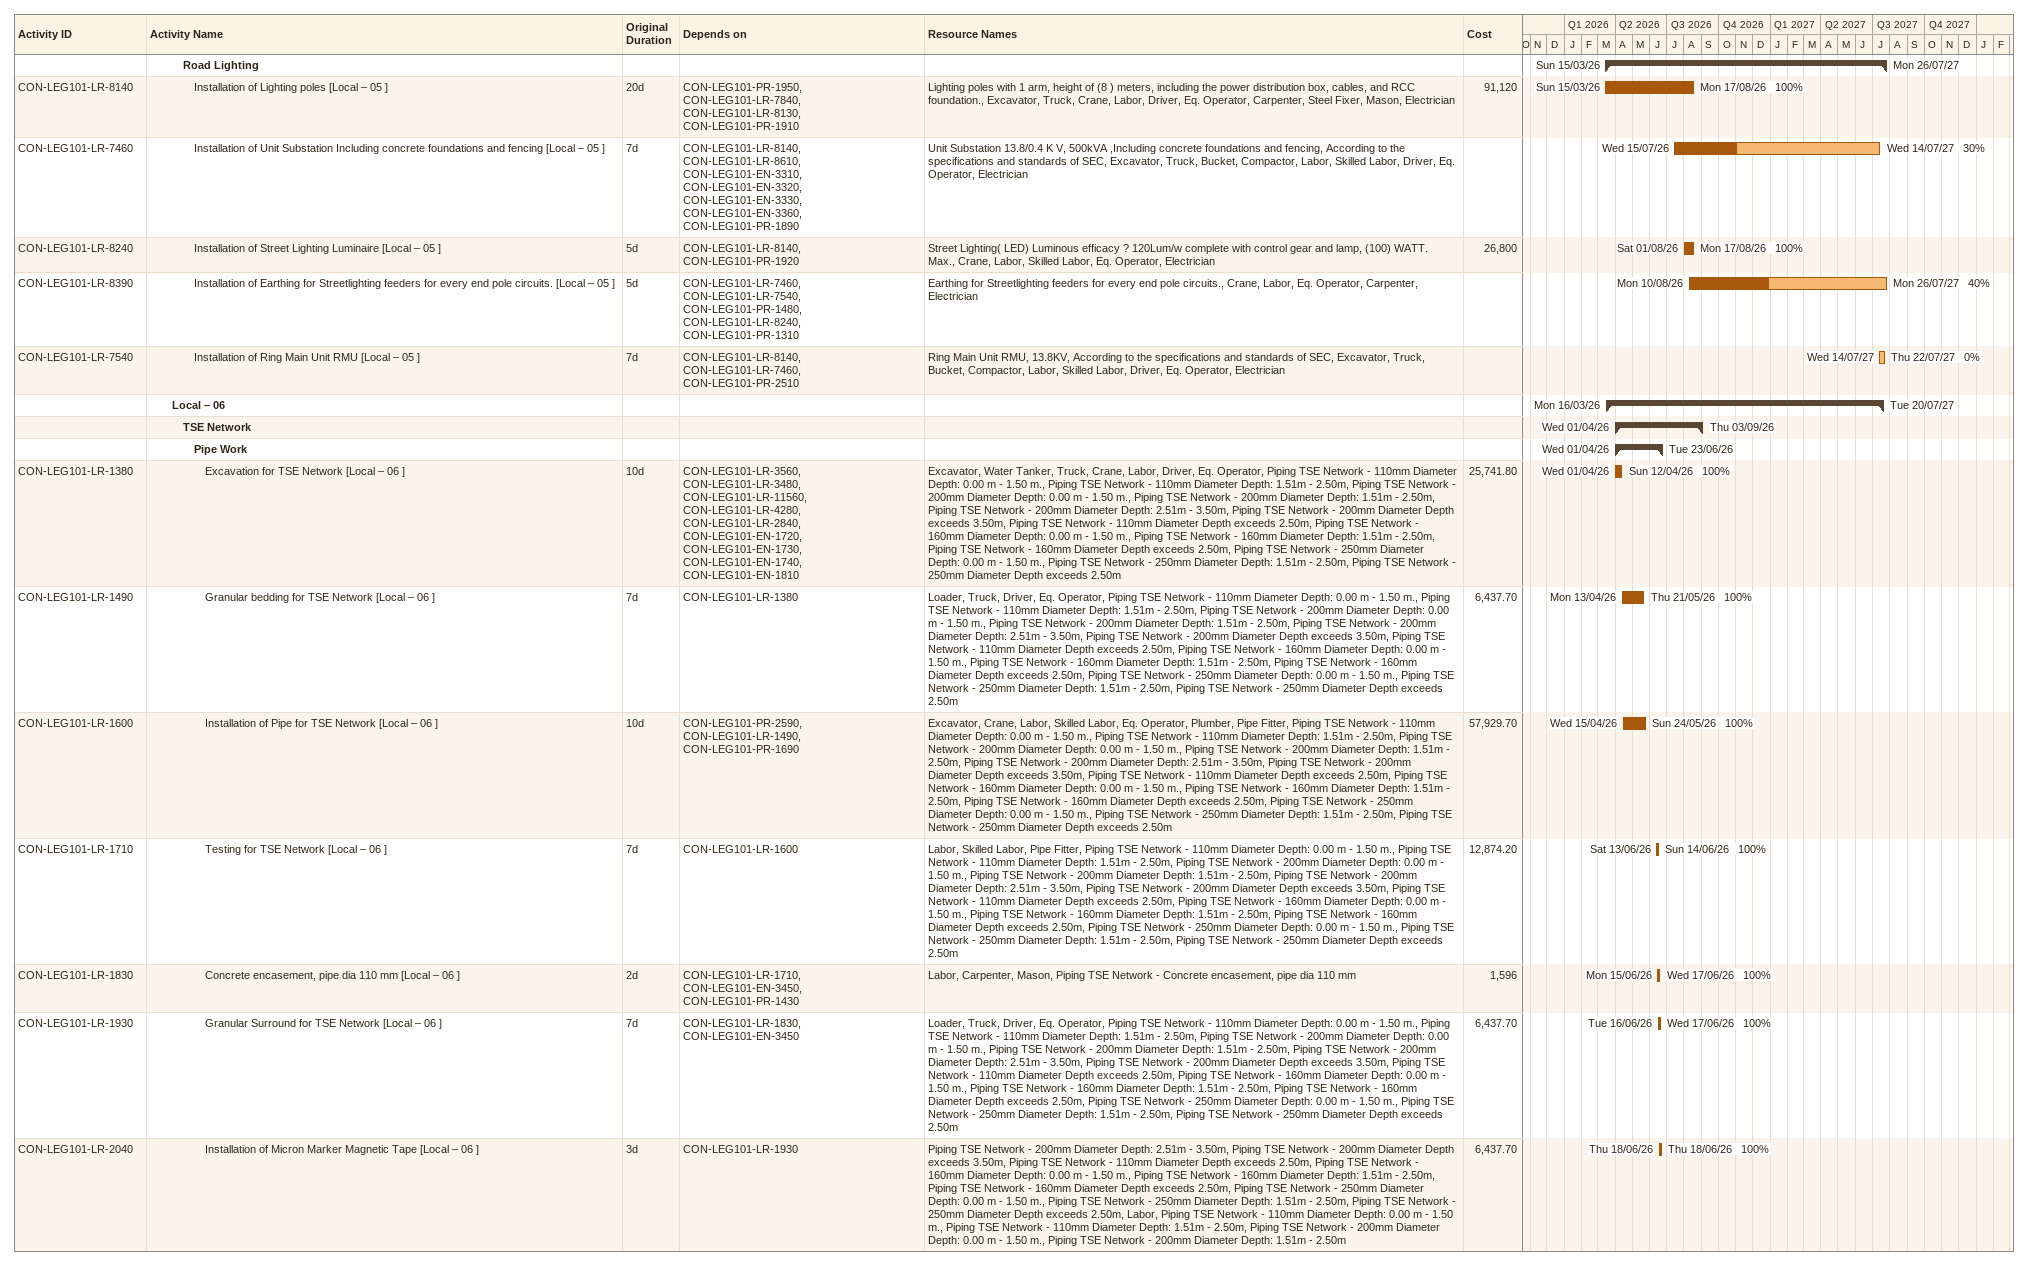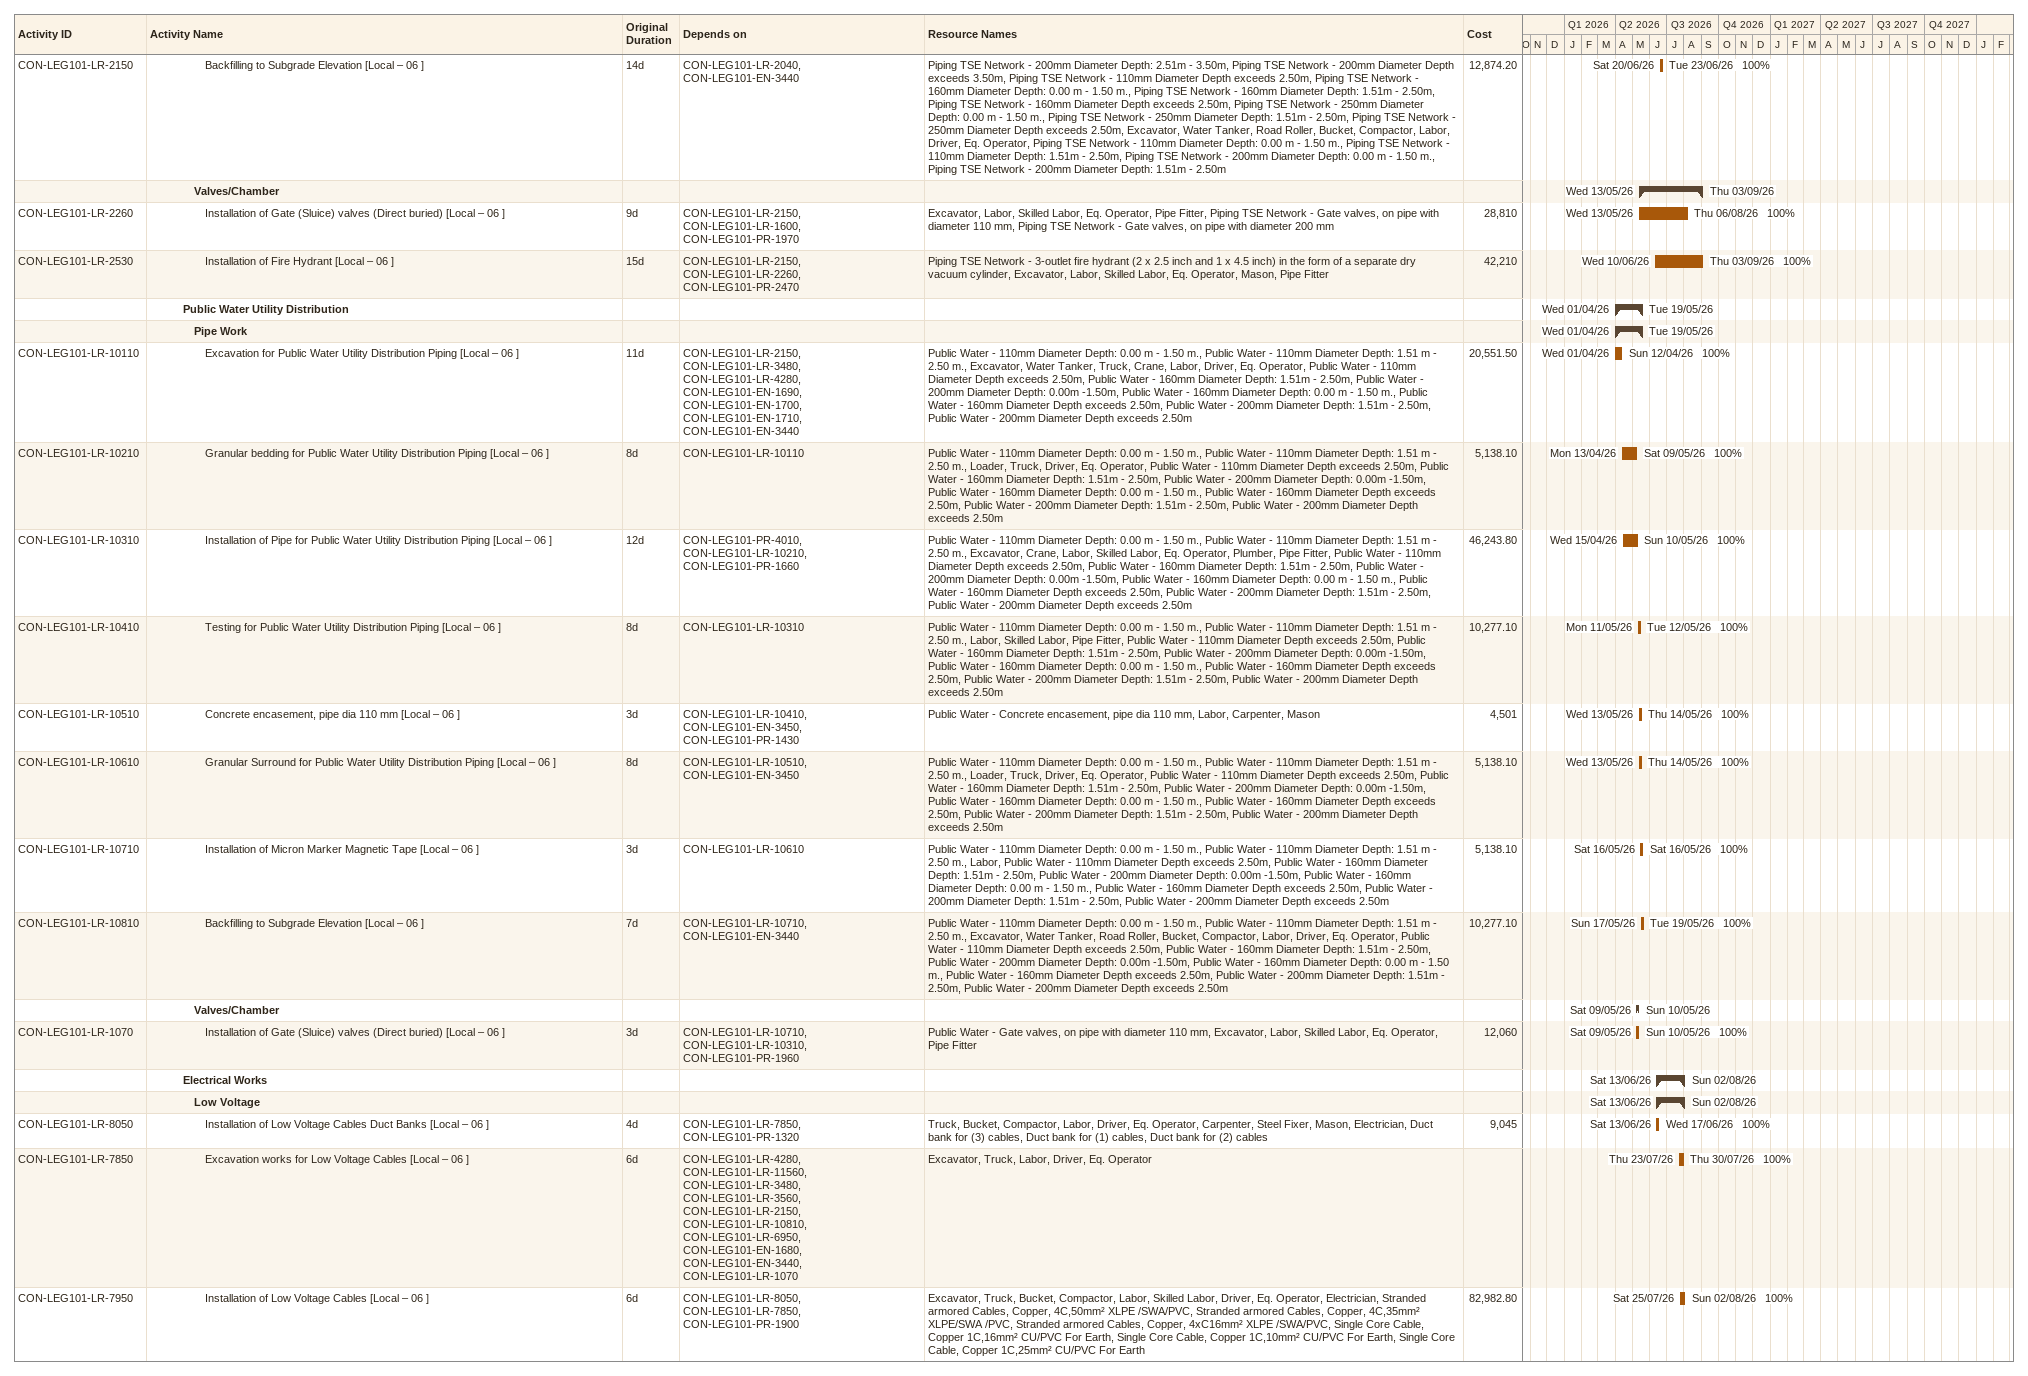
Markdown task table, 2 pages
| ID | Level | Task | Original duration | Start | Finish | Predecessors | Resources | % complete | Cost |
|---|---|---|---|---|---|---|---|---|---|
|  | 4 | **Road Lighting** |  | 2026-03-15 | 2027-07-26 |  |  |  |  |
| CON-LEG101-LR-8140 | 5 | Installation of Lighting poles [Local – 05 ] | 20d | 2026-03-15 | 2026-08-17 | CON-LEG101-PR-1950, CON-LEG101-LR-7840, CON-LEG101-LR-8130, CON-LEG101-PR-1910 | Lighting poles with 1 arm, height of (8 ) meters, including the power distribution box, cables, and RCC foundation., Excavator, Truck, Crane, Labor, Driver, Eq. Operator, Carpenter, Steel Fixer, Mason, Electrician | 100 | 91120 |
| CON-LEG101-LR-7460 | 5 | Installation of Unit Substation Including concrete foundations and fencing [Local – 05 ] | 7d | 2026-07-15 | 2027-07-14 | CON-LEG101-LR-8140, CON-LEG101-LR-8610, CON-LEG101-EN-3310, CON-LEG101-EN-3320, CON-LEG101-EN-3330, CON-LEG101-EN-3360, CON-LEG101-PR-1890 | Unit Substation 13.8/0.4 K V, 500kVA ,Including concrete foundations and fencing, According to the specifications and standards of SEC, Excavator, Truck, Bucket, Compactor, Labor, Skilled Labor, Driver, Eq. Operator, Electrician | 30 |  |
| CON-LEG101-LR-8240 | 5 | Installation of Street Lighting Luminaire [Local – 05 ] | 5d | 2026-08-01 | 2026-08-17 | CON-LEG101-LR-8140, CON-LEG101-PR-1920 | Street Lighting( LED) Luminous efficacy ? 120Lum/w complete with control gear and lamp, (100) WATT. Max., Crane, Labor, Skilled Labor, Eq. Operator, Electrician | 100 | 26800 |
| CON-LEG101-LR-8390 | 5 | Installation of Earthing for Streetlighting feeders for every end pole circuits. [Local – 05 ] | 5d | 2026-08-10 | 2027-07-26 | CON-LEG101-LR-7460, CON-LEG101-LR-7540, CON-LEG101-PR-1480, CON-LEG101-LR-8240, CON-LEG101-PR-1310 | Earthing for Streetlighting feeders for every end pole circuits., Crane, Labor, Eq. Operator, Carpenter, Electrician | 40 |  |
| CON-LEG101-LR-7540 | 5 | Installation of Ring Main Unit RMU [Local – 05 ] | 7d | 2027-07-14 | 2027-07-22 | CON-LEG101-LR-8140, CON-LEG101-LR-7460, CON-LEG101-PR-2510 | Ring Main Unit RMU, 13.8KV, According to the specifications and standards of SEC, Excavator, Truck, Bucket, Compactor, Labor, Skilled Labor, Driver, Eq. Operator, Electrician | 0 |  |
|  | 3 | **Local – 06** |  | 2026-03-16 | 2027-07-20 |  |  |  |  |
|  | 4 | **TSE Network** |  | 2026-04-01 | 2026-09-03 |  |  |  |  |
|  | 5 | **Pipe Work** |  | 2026-04-01 | 2026-06-23 |  |  |  |  |
| CON-LEG101-LR-1380 | 6 | Excavation for TSE Network [Local – 06 ] | 10d | 2026-04-01 | 2026-04-12 | CON-LEG101-LR-3560, CON-LEG101-LR-3480, CON-LEG101-LR-11560, CON-LEG101-LR-4280, CON-LEG101-LR-2840, CON-LEG101-EN-1720, CON-LEG101-EN-1730, CON-LEG101-EN-1740, CON-LEG101-EN-1810 | Excavator, Water Tanker, Truck, Crane, Labor, Driver, Eq. Operator, Piping TSE Network - 110mm Diameter Depth: 0.00 m - 1.50 m., Piping TSE Network - 110mm Diameter Depth: 1.51m - 2.50m, Piping TSE Network - 200mm Diameter Depth: 0.00 m - 1.50 m., Piping TSE Network - 200mm Diameter Depth: 1.51m - 2.50m, Piping TSE Network - 200mm Diameter Depth: 2.51m - 3.50m, Piping TSE Network - 200mm Diameter Depth exceeds 3.50m, Piping TSE Network - 110mm Diameter Depth exceeds 2.50m, Piping TSE Network - 160mm Diameter Depth: 0.00 m - 1.50 m., Piping TSE Network - 160mm Diameter Depth: 1.51m - 2.50m, Piping TSE Network - 160mm Diameter Depth exceeds 2.50m, Piping TSE Network - 250mm Diameter Depth: 0.00 m - 1.50 m., Piping TSE Network - 250mm Diameter Depth: 1.51m - 2.50m, Piping TSE Network - 250mm Diameter Depth exceeds 2.50m | 100 | 25741.80 |
| CON-LEG101-LR-1490 | 6 | Granular bedding for TSE Network [Local – 06 ] | 7d | 2026-04-13 | 2026-05-21 | CON-LEG101-LR-1380 | Loader, Truck, Driver, Eq. Operator, Piping TSE Network - 110mm Diameter Depth: 0.00 m - 1.50 m., Piping TSE Network - 110mm Diameter Depth: 1.51m - 2.50m, Piping TSE Network - 200mm Diameter Depth: 0.00 m - 1.50 m., Piping TSE Network - 200mm Diameter Depth: 1.51m - 2.50m, Piping TSE Network - 200mm Diameter Depth: 2.51m - 3.50m, Piping TSE Network - 200mm Diameter Depth exceeds 3.50m, Piping TSE Network - 110mm Diameter Depth exceeds 2.50m, Piping TSE Network - 160mm Diameter Depth: 0.00 m - 1.50 m., Piping TSE Network - 160mm Diameter Depth: 1.51m - 2.50m, Piping TSE Network - 160mm Diameter Depth exceeds 2.50m, Piping TSE Network - 250mm Diameter Depth: 0.00 m - 1.50 m., Piping TSE Network - 250mm Diameter Depth: 1.51m - 2.50m, Piping TSE Network - 250mm Diameter Depth exceeds 2.50m | 100 | 6437.70 |
| CON-LEG101-LR-1600 | 6 | Installation of Pipe for TSE Network [Local – 06 ] | 10d | 2026-04-15 | 2026-05-24 | CON-LEG101-PR-2590, CON-LEG101-LR-1490, CON-LEG101-PR-1690 | Excavator, Crane, Labor, Skilled Labor, Eq. Operator, Plumber, Pipe Fitter, Piping TSE Network - 110mm Diameter Depth: 0.00 m - 1.50 m., Piping TSE Network - 110mm Diameter Depth: 1.51m - 2.50m, Piping TSE Network - 200mm Diameter Depth: 0.00 m - 1.50 m., Piping TSE Network - 200mm Diameter Depth: 1.51m - 2.50m, Piping TSE Network - 200mm Diameter Depth: 2.51m - 3.50m, Piping TSE Network - 200mm Diameter Depth exceeds 3.50m, Piping TSE Network - 110mm Diameter Depth exceeds 2.50m, Piping TSE Network - 160mm Diameter Depth: 0.00 m - 1.50 m., Piping TSE Network - 160mm Diameter Depth: 1.51m - 2.50m, Piping TSE Network - 160mm Diameter Depth exceeds 2.50m, Piping TSE Network - 250mm Diameter Depth: 0.00 m - 1.50 m., Piping TSE Network - 250mm Diameter Depth: 1.51m - 2.50m, Piping TSE Network - 250mm Diameter Depth exceeds 2.50m | 100 | 57929.70 |
| CON-LEG101-LR-1710 | 6 | Testing for TSE Network [Local – 06 ] | 7d | 2026-06-13 | 2026-06-14 | CON-LEG101-LR-1600 | Labor, Skilled Labor, Pipe Fitter, Piping TSE Network - 110mm Diameter Depth: 0.00 m - 1.50 m., Piping TSE Network - 110mm Diameter Depth: 1.51m - 2.50m, Piping TSE Network - 200mm Diameter Depth: 0.00 m - 1.50 m., Piping TSE Network - 200mm Diameter Depth: 1.51m - 2.50m, Piping TSE Network - 200mm Diameter Depth: 2.51m - 3.50m, Piping TSE Network - 200mm Diameter Depth exceeds 3.50m, Piping TSE Network - 110mm Diameter Depth exceeds 2.50m, Piping TSE Network - 160mm Diameter Depth: 0.00 m - 1.50 m., Piping TSE Network - 160mm Diameter Depth: 1.51m - 2.50m, Piping TSE Network - 160mm Diameter Depth exceeds 2.50m, Piping TSE Network - 250mm Diameter Depth: 0.00 m - 1.50 m., Piping TSE Network - 250mm Diameter Depth: 1.51m - 2.50m, Piping TSE Network - 250mm Diameter Depth exceeds 2.50m | 100 | 12874.20 |
| CON-LEG101-LR-1830 | 6 | Concrete encasement, pipe dia 110 mm [Local – 06 ] | 2d | 2026-06-15 | 2026-06-17 | CON-LEG101-LR-1710, CON-LEG101-EN-3450, CON-LEG101-PR-1430 | Labor, Carpenter, Mason, Piping TSE Network - Concrete encasement, pipe dia 110 mm | 100 | 1596 |
| CON-LEG101-LR-1930 | 6 | Granular Surround for TSE Network [Local – 06 ] | 7d | 2026-06-16 | 2026-06-17 | CON-LEG101-LR-1830, CON-LEG101-EN-3450 | Loader, Truck, Driver, Eq. Operator, Piping TSE Network - 110mm Diameter Depth: 0.00 m - 1.50 m., Piping TSE Network - 110mm Diameter Depth: 1.51m - 2.50m, Piping TSE Network - 200mm Diameter Depth: 0.00 m - 1.50 m., Piping TSE Network - 200mm Diameter Depth: 1.51m - 2.50m, Piping TSE Network - 200mm Diameter Depth: 2.51m - 3.50m, Piping TSE Network - 200mm Diameter Depth exceeds 3.50m, Piping TSE Network - 110mm Diameter Depth exceeds 2.50m, Piping TSE Network - 160mm Diameter Depth: 0.00 m - 1.50 m., Piping TSE Network - 160mm Diameter Depth: 1.51m - 2.50m, Piping TSE Network - 160mm Diameter Depth exceeds 2.50m, Piping TSE Network - 250mm Diameter Depth: 0.00 m - 1.50 m., Piping TSE Network - 250mm Diameter Depth: 1.51m - 2.50m, Piping TSE Network - 250mm Diameter Depth exceeds 2.50m | 100 | 6437.70 |
| CON-LEG101-LR-2040 | 6 | Installation of Micron Marker Magnetic Tape [Local – 06 ] | 3d | 2026-06-18 | 2026-06-18 | CON-LEG101-LR-1930 | Piping TSE Network - 200mm Diameter Depth: 2.51m - 3.50m, Piping TSE Network - 200mm Diameter Depth exceeds 3.50m, Piping TSE Network - 110mm Diameter Depth exceeds 2.50m, Piping TSE Network - 160mm Diameter Depth: 0.00 m - 1.50 m., Piping TSE Network - 160mm Diameter Depth: 1.51m - 2.50m, Piping TSE Network - 160mm Diameter Depth exceeds 2.50m, Piping TSE Network - 250mm Diameter Depth: 0.00 m - 1.50 m., Piping TSE Network - 250mm Diameter Depth: 1.51m - 2.50m, Piping TSE Network - 250mm Diameter Depth exceeds 2.50m, Labor, Piping TSE Network - 110mm Diameter Depth: 0.00 m - 1.50 m., Piping TSE Network - 110mm Diameter Depth: 1.51m - 2.50m, Piping TSE Network - 200mm Diameter Depth: 0.00 m - 1.50 m., Piping TSE Network - 200mm Diameter Depth: 1.51m - 2.50m | 100 | 6437.70 |
| CON-LEG101-LR-2150 | 6 | Backfilling to Subgrade Elevation [Local – 06 ] | 14d | 2026-06-20 | 2026-06-23 | CON-LEG101-LR-2040, CON-LEG101-EN-3440 | Piping TSE Network - 200mm Diameter Depth: 2.51m - 3.50m, Piping TSE Network - 200mm Diameter Depth exceeds 3.50m, Piping TSE Network - 110mm Diameter Depth exceeds 2.50m, Piping TSE Network - 160mm Diameter Depth: 0.00 m - 1.50 m., Piping TSE Network - 160mm Diameter Depth: 1.51m - 2.50m, Piping TSE Network - 160mm Diameter Depth exceeds 2.50m, Piping TSE Network - 250mm Diameter Depth: 0.00 m - 1.50 m., Piping TSE Network - 250mm Diameter Depth: 1.51m - 2.50m, Piping TSE Network - 250mm Diameter Depth exceeds 2.50m, Excavator, Water Tanker, Road Roller, Bucket, Compactor, Labor, Driver, Eq. Operator, Piping TSE Network - 110mm Diameter Depth: 0.00 m - 1.50 m., Piping TSE Network - 110mm Diameter Depth: 1.51m - 2.50m, Piping TSE Network - 200mm Diameter Depth: 0.00 m - 1.50 m., Piping TSE Network - 200mm Diameter Depth: 1.51m - 2.50m | 100 | 12874.20 |
|  | 5 | **Valves/Chamber** |  | 2026-05-13 | 2026-09-03 |  |  |  |  |
| CON-LEG101-LR-2260 | 6 | Installation of Gate (Sluice) valves (Direct buried) [Local – 06 ] | 9d | 2026-05-13 | 2026-08-06 | CON-LEG101-LR-2150, CON-LEG101-LR-1600, CON-LEG101-PR-1970 | Excavator, Labor, Skilled Labor, Eq. Operator, Pipe Fitter, Piping TSE Network - Gate valves, on pipe with diameter 110 mm, Piping TSE Network - Gate valves, on pipe with diameter 200 mm | 100 | 28810 |
| CON-LEG101-LR-2530 | 6 | Installation of Fire Hydrant [Local – 06 ] | 15d | 2026-06-10 | 2026-09-03 | CON-LEG101-LR-2150, CON-LEG101-LR-2260, CON-LEG101-PR-2470 | Piping TSE Network - 3-outlet fire hydrant (2 x 2.5 inch and 1 x 4.5 inch) in the form of a separate dry vacuum cylinder, Excavator, Labor, Skilled Labor, Eq. Operator, Mason, Pipe Fitter | 100 | 42210 |
|  | 4 | **Public Water Utility Distribution** |  | 2026-04-01 | 2026-05-19 |  |  |  |  |
|  | 5 | **Pipe Work** |  | 2026-04-01 | 2026-05-19 |  |  |  |  |
| CON-LEG101-LR-10110 | 6 | Excavation for Public Water Utility Distribution Piping [Local – 06 ] | 11d | 2026-04-01 | 2026-04-12 | CON-LEG101-LR-2150, CON-LEG101-LR-3480, CON-LEG101-LR-4280, CON-LEG101-EN-1690, CON-LEG101-EN-1700, CON-LEG101-EN-1710, CON-LEG101-EN-3440 | Public Water - 110mm Diameter Depth: 0.00 m - 1.50 m., Public Water - 110mm Diameter Depth: 1.51 m - 2.50 m., Excavator, Water Tanker, Truck, Crane, Labor, Driver, Eq. Operator, Public Water - 110mm Diameter Depth exceeds 2.50m, Public Water - 160mm Diameter Depth: 1.51m - 2.50m, Public Water - 200mm Diameter Depth: 0.00m -1.50m, Public Water - 160mm Diameter Depth: 0.00 m - 1.50 m., Public Water - 160mm Diameter Depth exceeds 2.50m, Public Water - 200mm Diameter Depth: 1.51m - 2.50m, Public Water - 200mm Diameter Depth exceeds 2.50m | 100 | 20551.50 |
| CON-LEG101-LR-10210 | 6 | Granular bedding for Public Water Utility Distribution Piping [Local – 06 ] | 8d | 2026-04-13 | 2026-05-09 | CON-LEG101-LR-10110 | Public Water - 110mm Diameter Depth: 0.00 m - 1.50 m., Public Water - 110mm Diameter Depth: 1.51 m - 2.50 m., Loader, Truck, Driver, Eq. Operator, Public Water - 110mm Diameter Depth exceeds 2.50m, Public Water - 160mm Diameter Depth: 1.51m - 2.50m, Public Water - 200mm Diameter Depth: 0.00m -1.50m, Public Water - 160mm Diameter Depth: 0.00 m - 1.50 m., Public Water - 160mm Diameter Depth exceeds 2.50m, Public Water - 200mm Diameter Depth: 1.51m - 2.50m, Public Water - 200mm Diameter Depth exceeds 2.50m | 100 | 5138.10 |
| CON-LEG101-LR-10310 | 6 | Installation of Pipe for Public Water Utility Distribution Piping [Local – 06 ] | 12d | 2026-04-15 | 2026-05-10 | CON-LEG101-PR-4010, CON-LEG101-LR-10210, CON-LEG101-PR-1660 | Public Water - 110mm Diameter Depth: 0.00 m - 1.50 m., Public Water - 110mm Diameter Depth: 1.51 m - 2.50 m., Excavator, Crane, Labor, Skilled Labor, Eq. Operator, Plumber, Pipe Fitter, Public Water - 110mm Diameter Depth exceeds 2.50m, Public Water - 160mm Diameter Depth: 1.51m - 2.50m, Public Water - 200mm Diameter Depth: 0.00m -1.50m, Public Water - 160mm Diameter Depth: 0.00 m - 1.50 m., Public Water - 160mm Diameter Depth exceeds 2.50m, Public Water - 200mm Diameter Depth: 1.51m - 2.50m, Public Water - 200mm Diameter Depth exceeds 2.50m | 100 | 46243.80 |
| CON-LEG101-LR-10410 | 6 | Testing for Public Water Utility Distribution Piping [Local – 06 ] | 8d | 2026-05-11 | 2026-05-12 | CON-LEG101-LR-10310 | Public Water - 110mm Diameter Depth: 0.00 m - 1.50 m., Public Water - 110mm Diameter Depth: 1.51 m - 2.50 m., Labor, Skilled Labor, Pipe Fitter, Public Water - 110mm Diameter Depth exceeds 2.50m, Public Water - 160mm Diameter Depth: 1.51m - 2.50m, Public Water - 200mm Diameter Depth: 0.00m -1.50m, Public Water - 160mm Diameter Depth: 0.00 m - 1.50 m., Public Water - 160mm Diameter Depth exceeds 2.50m, Public Water - 200mm Diameter Depth: 1.51m - 2.50m, Public Water - 200mm Diameter Depth exceeds 2.50m | 100 | 10277.10 |
| CON-LEG101-LR-10510 | 6 | Concrete encasement, pipe dia 110 mm [Local – 06 ] | 3d | 2026-05-13 | 2026-05-14 | CON-LEG101-LR-10410, CON-LEG101-EN-3450, CON-LEG101-PR-1430 | Public Water - Concrete encasement, pipe dia 110 mm, Labor, Carpenter, Mason | 100 | 4501 |
| CON-LEG101-LR-10610 | 6 | Granular Surround for Public Water Utility Distribution Piping [Local – 06 ] | 8d | 2026-05-13 | 2026-05-14 | CON-LEG101-LR-10510, CON-LEG101-EN-3450 | Public Water - 110mm Diameter Depth: 0.00 m - 1.50 m., Public Water - 110mm Diameter Depth: 1.51 m - 2.50 m., Loader, Truck, Driver, Eq. Operator, Public Water - 110mm Diameter Depth exceeds 2.50m, Public Water - 160mm Diameter Depth: 1.51m - 2.50m, Public Water - 200mm Diameter Depth: 0.00m -1.50m, Public Water - 160mm Diameter Depth: 0.00 m - 1.50 m., Public Water - 160mm Diameter Depth exceeds 2.50m, Public Water - 200mm Diameter Depth: 1.51m - 2.50m, Public Water - 200mm Diameter Depth exceeds 2.50m | 100 | 5138.10 |
| CON-LEG101-LR-10710 | 6 | Installation of Micron Marker Magnetic Tape [Local – 06 ] | 3d | 2026-05-16 | 2026-05-16 | CON-LEG101-LR-10610 | Public Water - 110mm Diameter Depth: 0.00 m - 1.50 m., Public Water - 110mm Diameter Depth: 1.51 m - 2.50 m., Labor, Public Water - 110mm Diameter Depth exceeds 2.50m, Public Water - 160mm Diameter Depth: 1.51m - 2.50m, Public Water - 200mm Diameter Depth: 0.00m -1.50m, Public Water - 160mm Diameter Depth: 0.00 m - 1.50 m., Public Water - 160mm Diameter Depth exceeds 2.50m, Public Water - 200mm Diameter Depth: 1.51m - 2.50m, Public Water - 200mm Diameter Depth exceeds 2.50m | 100 | 5138.10 |
| CON-LEG101-LR-10810 | 6 | Backfilling to Subgrade Elevation [Local – 06 ] | 7d | 2026-05-17 | 2026-05-19 | CON-LEG101-LR-10710, CON-LEG101-EN-3440 | Public Water - 110mm Diameter Depth: 0.00 m - 1.50 m., Public Water - 110mm Diameter Depth: 1.51 m - 2.50 m., Excavator, Water Tanker, Road Roller, Bucket, Compactor, Labor, Driver, Eq. Operator, Public Water - 110mm Diameter Depth exceeds 2.50m, Public Water - 160mm Diameter Depth: 1.51m - 2.50m, Public Water - 200mm Diameter Depth: 0.00m -1.50m, Public Water - 160mm Diameter Depth: 0.00 m - 1.50 m., Public Water - 160mm Diameter Depth exceeds 2.50m, Public Water - 200mm Diameter Depth: 1.51m - 2.50m, Public Water - 200mm Diameter Depth exceeds 2.50m | 100 | 10277.10 |
|  | 5 | **Valves/Chamber** |  | 2026-05-09 | 2026-05-10 |  |  |  |  |
| CON-LEG101-LR-1070 | 6 | Installation of Gate (Sluice) valves (Direct buried) [Local – 06 ] | 3d | 2026-05-09 | 2026-05-10 | CON-LEG101-LR-10710, CON-LEG101-LR-10310, CON-LEG101-PR-1960 | Public Water - Gate valves, on pipe with diameter 110 mm, Excavator, Labor, Skilled Labor, Eq. Operator, Pipe Fitter | 100 | 12060 |
|  | 4 | **Electrical Works** |  | 2026-06-13 | 2026-08-02 |  |  |  |  |
|  | 5 | **Low Voltage** |  | 2026-06-13 | 2026-08-02 |  |  |  |  |
| CON-LEG101-LR-8050 | 6 | Installation of Low Voltage Cables Duct Banks [Local – 06 ] | 4d | 2026-06-13 | 2026-06-17 | CON-LEG101-LR-7850, CON-LEG101-PR-1320 | Truck, Bucket, Compactor, Labor, Driver, Eq. Operator, Carpenter, Steel Fixer, Mason, Electrician, Duct bank for (3) cables, Duct bank for (1) cables, Duct bank for (2) cables | 100 | 9045 |
| CON-LEG101-LR-7850 | 6 | Excavation works for Low Voltage Cables [Local – 06 ] | 6d | 2026-07-23 | 2026-07-30 | CON-LEG101-LR-4280, CON-LEG101-LR-11560, CON-LEG101-LR-3480, CON-LEG101-LR-3560, CON-LEG101-LR-2150, CON-LEG101-LR-10810, CON-LEG101-LR-6950, CON-LEG101-EN-1680, CON-LEG101-EN-3440, CON-LEG101-LR-1070 | Excavator, Truck, Labor, Driver, Eq. Operator | 100 |  |
| CON-LEG101-LR-7950 | 6 | Installation of Low Voltage Cables [Local – 06 ] | 6d | 2026-07-25 | 2026-08-02 | CON-LEG101-LR-8050, CON-LEG101-LR-7850, CON-LEG101-PR-1900 | Excavator, Truck, Bucket, Compactor, Labor, Skilled Labor, Driver, Eq. Operator, Electrician, Stranded armored Cables, Copper, 4C,50mm² XLPE /SWA/PVC, Stranded armored Cables, Copper, 4C,35mm² XLPE/SWA /PVC, Stranded armored Cables, Copper, 4xC16mm² XLPE /SWA/PVC, Single Core Cable, Copper 1C,16mm² CU/PVC For Earth, Single Core Cable, Copper 1C,10mm² CU/PVC For Earth, Single Core Cable, Copper 1C,25mm² CU/PVC For Earth | 100 | 82982.80 |
